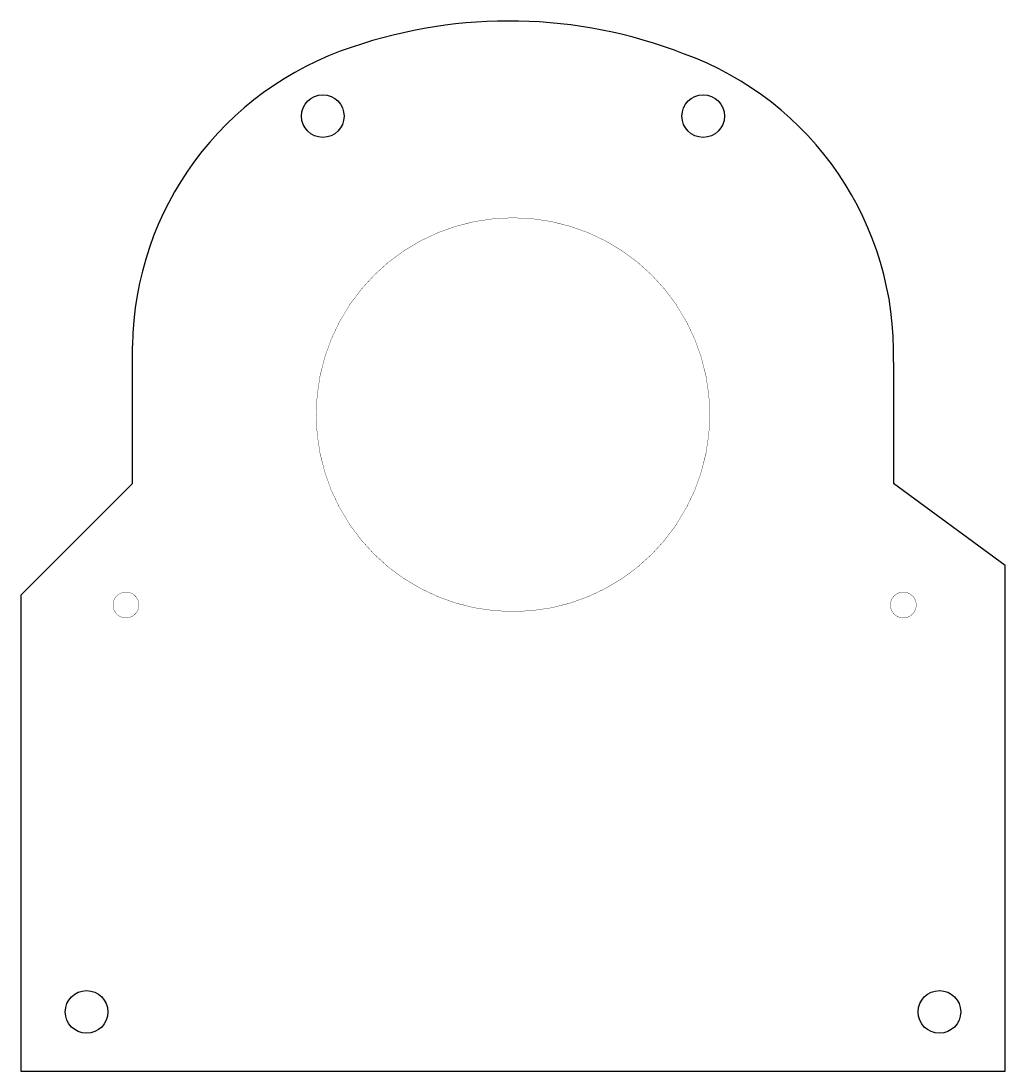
# Model space of a CAD drawing. Extents: x 0 to 76.2, y 0 to 81.3.
import ezdxf

# ---------------------------------------------------------------- set-up
doc = ezdxf.new("R2010")
doc.units = 0
doc.layers.add('20', color=7, linetype='CONTINUOUS')

msp = doc.modelspace()

# ---------------------------------------------------------------- linework, layer by layer
at = {"layer": '20'}
for p, q in [((8.636, 45.466), (8.636, 56.134)), ((67.564, 54.864), (67.564, 45.466)), ((0, 36.83), (8.636, 45.466)), ((76.2, 39.116), (67.564, 45.466)), ((76.2, 0), (76.2, 39.116)), ((0, 36.83), (0, 0)), ((0, 0), (76.2, 0))]:
    msp.add_line(p, q, dxfattribs=at)
at = {"layer": '20', "const_width": 0.0254}
for points in [[(38.1, 35.56, 1), (38.1, 66.04, 1), (38.1, 35.56)], [(8.128, 35.068, 1), (8.128, 37.068, 1), (8.128, 35.068)], [(68.326, 35.068, 1), (68.326, 37.068, 1), (68.326, 35.068)]]:
    msp.add_lwpolyline(points, format="xyb", dxfattribs=at)
at = {"layer": '20'}
for centre in [(23.368, 73.914), (52.832, 73.914), (5.08, 4.572), (71.12, 4.572)]:
    msp.add_circle(centre, 1.651, dxfattribs=at)
for centre, radius, start, end in [((37.7854, 43.8648), 37.4051, 68.8065, 108.9246), ((33.3248, 55.7784), 24.6914, 108.0995, 179.1748), ((42.9451, 55.5741), 24.6292, 358.3478, 70.1503)]:
    msp.add_arc(centre, radius, start, end, dxfattribs=at)

doc.saveas('drawing.dxf')
